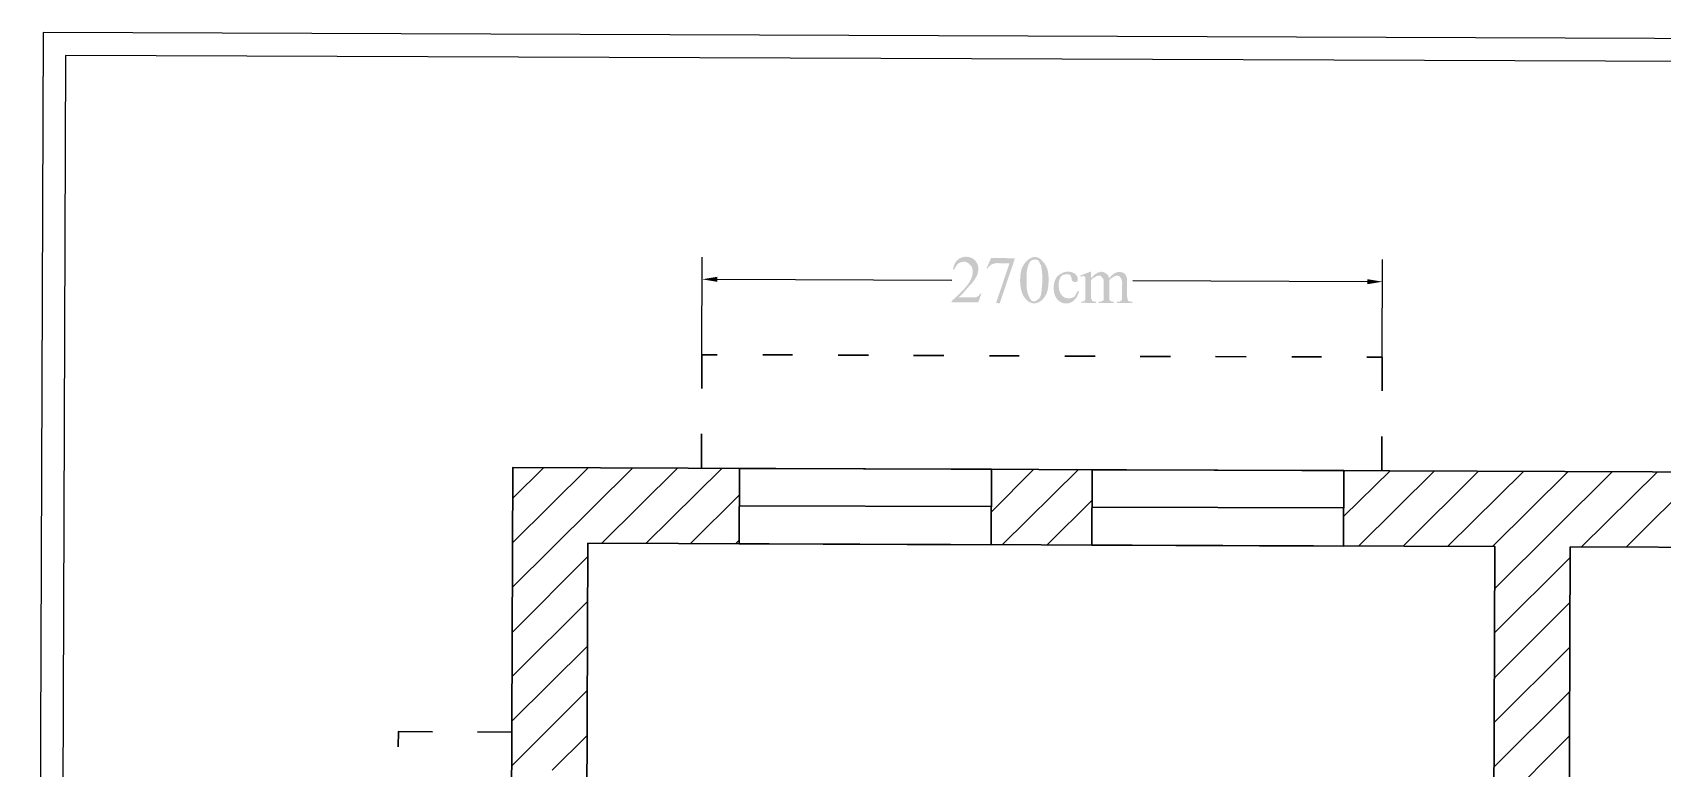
# Model space of a CAD drawing. Header units: millimetres. Extents: x -125 to 146, y -26 to 163.
# Drawn here: x -124.7 to -15.7, y 113.4 to 162.6 of the extents above; entities that cross this region are included whole.
import ezdxf
from ezdxf.xclip import XClip

# ---------------------------------------------------------------- set-up
doc = ezdxf.new("R2010")
doc.units = ezdxf.units.MM
doc.header["$MEASUREMENT"] = 0
doc.header["$XCLIPFRAME"] = 0
doc.layers.get('0').update_dxf_attribs({"color": 255, "linetype": 'CONTINUOUS'})

# ---------------------------------------------------------------- blocks, each defined once
blk = doc.blocks.new('MF3276_2')
at = {"color": 7, "linetype": 'Continuous', "lineweight": 25, "true_color": 0x000007}
blk.add_lwpolyline([(11.1, 269.32), (11.1, -7.78), (199.2, -7.78), (199.2, 269.32)], close=True, dxfattribs=at)

msp = doc.modelspace()

# ---------------------------------------------------------------- hatches: boundary and pattern name
at = {"true_color": 0x000007}
for points in [[(-61.24, 145.17), (-61.45, 144.58), (-63.23, 144.59), (-63.23, 144.67), (-63.17, 144.73), (-63.1, 144.79), (-63.04, 144.84), (-62.99, 144.9), (-62.93, 144.95), (-62.87, 145.01), (-62.82, 145.06), (-62.76, 145.11), (-62.71, 145.16), (-62.66, 145.21), (-62.61, 145.26), (-62.57, 145.31), (-62.52, 145.35), (-62.48, 145.4), (-62.43, 145.45), (-62.39, 145.49), (-62.35, 145.53), (-62.32, 145.58), (-62.28, 145.62), (-62.24, 145.66), (-62.21, 145.7), (-62.18, 145.74), (-62.15, 145.78), (-62.12, 145.81), (-62.1, 145.85), (-62.07, 145.89), (-62.05, 145.93), (-62.03, 145.96), (-62.01, 146), (-61.99, 146.04), (-61.97, 146.07), (-61.95, 146.11), (-61.93, 146.14), (-61.92, 146.18), (-61.91, 146.21), (-61.89, 146.25), (-61.88, 146.28), (-61.87, 146.32), (-61.86, 146.35), (-61.85, 146.38), (-61.85, 146.41), (-61.84, 146.44), (-61.83, 146.48), (-61.83, 146.51), (-61.83, 146.53), (-61.82, 146.56), (-61.82, 146.59), (-61.82, 146.62), (-61.82, 146.64), (-61.82, 146.67), (-61.82, 146.7), (-61.83, 146.72), (-61.83, 146.74), (-61.83, 146.77), (-61.83, 146.79), (-61.84, 146.81), (-61.84, 146.84), (-61.85, 146.86), (-61.85, 146.88), (-61.86, 146.9), (-61.87, 146.92), (-61.87, 146.94), (-61.88, 146.96), (-61.89, 146.97), (-61.9, 146.99), (-61.91, 147.01), (-61.92, 147.02), (-61.94, 147.04), (-61.95, 147.05), (-61.96, 147.06), (-61.98, 147.08), (-61.99, 147.09), (-62, 147.1), (-62.02, 147.12), (-62.03, 147.13), (-62.04, 147.15), (-62.06, 147.16), (-62.07, 147.17), (-62.09, 147.19), (-62.1, 147.2), (-62.12, 147.21), (-62.13, 147.22), (-62.15, 147.23), (-62.17, 147.24), (-62.18, 147.25), (-62.2, 147.26), (-62.22, 147.27), (-62.24, 147.27), (-62.25, 147.28), (-62.27, 147.28), (-62.29, 147.29), (-62.31, 147.29), (-62.32, 147.3), (-62.34, 147.3), (-62.36, 147.3), (-62.37, 147.3), (-62.39, 147.3), (-62.41, 147.3), (-62.43, 147.3), (-62.45, 147.3), (-62.47, 147.29), (-62.49, 147.29), (-62.51, 147.29), (-62.53, 147.29), (-62.55, 147.28), (-62.57, 147.28), (-62.58, 147.27), (-62.6, 147.27), (-62.62, 147.26), (-62.63, 147.26), (-62.65, 147.25), (-62.67, 147.24), (-62.68, 147.24), (-62.7, 147.23), (-62.72, 147.22), (-62.73, 147.21), (-62.75, 147.2), (-62.77, 147.19), (-62.78, 147.18), (-62.8, 147.17), (-62.81, 147.16), (-62.82, 147.15), (-62.83, 147.14), (-62.84, 147.13), (-62.85, 147.12), (-62.86, 147.1), (-62.87, 147.09), (-62.88, 147.08), (-62.89, 147.06), (-62.9, 147.05), (-62.91, 147.03), (-62.92, 147.02), (-62.94, 147), (-62.95, 146.98), (-62.96, 146.97), (-62.97, 146.95), (-62.98, 146.93), (-62.99, 146.91), (-63, 146.89), (-63.01, 146.87), (-63.02, 146.85), (-63.03, 146.83), (-63.04, 146.81), (-63.05, 146.79), (-63.14, 146.79), (-63.13, 146.82), (-63.13, 146.86), (-63.12, 146.89), (-63.11, 146.92), (-63.1, 146.95), (-63.1, 146.98), (-63.09, 147.01), (-63.08, 147.03), (-63.07, 147.06), (-63.06, 147.09), (-63.05, 147.12), (-63.04, 147.14), (-63.02, 147.17), (-63.01, 147.2), (-63, 147.22), (-62.98, 147.25), (-62.97, 147.27), (-62.95, 147.29), (-62.93, 147.32), (-62.92, 147.34), (-62.9, 147.36), (-62.88, 147.39), (-62.86, 147.41), (-62.84, 147.43), (-62.82, 147.44), (-62.8, 147.46), (-62.77, 147.47), (-62.75, 147.49), (-62.73, 147.5), (-62.71, 147.52), (-62.69, 147.53), (-62.67, 147.54), (-62.65, 147.55), (-62.62, 147.56), (-62.6, 147.57), (-62.58, 147.58), (-62.56, 147.59), (-62.53, 147.6), (-62.51, 147.61), (-62.49, 147.61), (-62.46, 147.62), (-62.44, 147.62), (-62.41, 147.63), (-62.39, 147.63), (-62.36, 147.63), (-62.34, 147.64), (-62.31, 147.64), (-62.29, 147.64), (-62.26, 147.64), (-62.22, 147.64), (-62.19, 147.63), (-62.16, 147.63), (-62.13, 147.63), (-62.1, 147.62), (-62.08, 147.62), (-62.05, 147.61), (-62.02, 147.6), (-61.99, 147.59), (-61.96, 147.58), (-61.94, 147.57), (-61.91, 147.56), (-61.88, 147.55), (-61.86, 147.54), (-61.83, 147.52), (-61.81, 147.51), (-61.79, 147.49), (-61.76, 147.48), (-61.74, 147.46), (-61.72, 147.44), (-61.69, 147.42), (-61.67, 147.4), (-61.65, 147.38), (-61.63, 147.36), (-61.62, 147.34), (-61.61, 147.32), (-61.59, 147.3), (-61.58, 147.28), (-61.56, 147.25), (-61.55, 147.23), (-61.54, 147.21), (-61.53, 147.19), (-61.52, 147.17), (-61.51, 147.14), (-61.5, 147.12), (-61.49, 147.1), (-61.48, 147.08), (-61.47, 147.05), (-61.47, 147.03), (-61.46, 147.01), (-61.46, 146.98), (-61.45, 146.96), (-61.45, 146.93), (-61.44, 146.91), (-61.44, 146.88), (-61.44, 146.85), (-61.44, 146.83), (-61.44, 146.81), (-61.44, 146.8), (-61.44, 146.78), (-61.44, 146.76), (-61.45, 146.74), (-61.45, 146.73), (-61.45, 146.71), (-61.45, 146.69), (-61.46, 146.67), (-61.46, 146.65), (-61.46, 146.64), (-61.47, 146.62), (-61.47, 146.6), (-61.48, 146.58), (-61.48, 146.56), (-61.49, 146.54), (-61.49, 146.53), (-61.5, 146.51), (-61.5, 146.49), (-61.51, 146.47), (-61.51, 146.45), (-61.52, 146.44), (-61.52, 146.42), (-61.53, 146.41), (-61.54, 146.37), (-61.56, 146.34), (-61.58, 146.31), (-61.59, 146.28), (-61.61, 146.25), (-61.63, 146.22), (-61.65, 146.18), (-61.67, 146.15), (-61.69, 146.12), (-61.71, 146.09), (-61.73, 146.06), (-61.76, 146.03), (-61.78, 145.99), (-61.8, 145.96), (-61.83, 145.93), (-61.85, 145.9), (-61.88, 145.87), (-61.91, 145.84), (-61.93, 145.8), (-61.96, 145.77), (-61.99, 145.74), (-62.02, 145.71), (-62.05, 145.68), (-62.08, 145.65), (-62.13, 145.59), (-62.17, 145.54), (-62.21, 145.5), (-62.25, 145.45), (-62.28, 145.41), (-62.32, 145.37), (-62.36, 145.33), (-62.39, 145.29), (-62.43, 145.25), (-62.46, 145.22), (-62.49, 145.19), (-62.52, 145.16), (-62.55, 145.13), (-62.57, 145.1), (-62.6, 145.08), (-62.62, 145.06), (-62.65, 145.03), (-62.67, 145.01), (-62.69, 145), (-62.71, 144.98), (-62.72, 144.96), (-62.74, 144.95), (-62.75, 144.94), (-62.76, 144.93), (-61.96, 144.92), (-61.94, 144.92), (-61.93, 144.92), (-61.91, 144.92), (-61.89, 144.92), (-61.88, 144.92), (-61.86, 144.92), (-61.85, 144.92), (-61.83, 144.92), (-61.82, 144.92), (-61.8, 144.92), (-61.79, 144.92), (-61.78, 144.92), (-61.76, 144.92), (-61.75, 144.92), (-61.74, 144.92), (-61.73, 144.92), (-61.72, 144.92), (-61.71, 144.92), (-61.7, 144.92), (-61.69, 144.92), (-61.68, 144.92), (-61.67, 144.92), (-61.67, 144.92), (-61.66, 144.92), (-61.65, 144.92), (-61.64, 144.92), (-61.63, 144.92), (-61.62, 144.92), (-61.61, 144.93), (-61.6, 144.93), (-61.59, 144.93), (-61.59, 144.93), (-61.58, 144.94), (-61.57, 144.94), (-61.56, 144.94), (-61.55, 144.95), (-61.55, 144.95), (-61.54, 144.96), (-61.53, 144.96), (-61.52, 144.96), (-61.51, 144.97), (-61.5, 144.97), (-61.5, 144.98), (-61.49, 144.98), (-61.48, 144.99), (-61.47, 144.99), (-61.46, 145), (-61.45, 145.01), (-61.44, 145.01), (-61.44, 145.02), (-61.43, 145.02), (-61.43, 145.03), (-61.42, 145.03), (-61.42, 145.04), (-61.41, 145.04), (-61.41, 145.05), (-61.4, 145.06), (-61.39, 145.06), (-61.39, 145.07), (-61.38, 145.07), (-61.38, 145.08), (-61.37, 145.09), (-61.37, 145.09), (-61.36, 145.1), (-61.36, 145.11), (-61.35, 145.12), (-61.35, 145.13), (-61.34, 145.14), (-61.34, 145.14), (-61.33, 145.15), (-61.33, 145.16), (-61.32, 145.17)], [(-60.59, 147.55), (-59.02, 147.54), (-59.02, 147.46), (-60.01, 144.53), (-60.26, 144.54), (-59.36, 147.2), (-60.17, 147.21), (-60.19, 147.21), (-60.21, 147.21), (-60.23, 147.21), (-60.25, 147.2), (-60.27, 147.2), (-60.29, 147.2), (-60.31, 147.2), (-60.32, 147.2), (-60.34, 147.19), (-60.36, 147.19), (-60.38, 147.19), (-60.39, 147.18), (-60.41, 147.18), (-60.42, 147.17), (-60.44, 147.17), (-60.45, 147.16), (-60.47, 147.16), (-60.48, 147.15), (-60.49, 147.15), (-60.5, 147.14), (-60.52, 147.14), (-60.53, 147.13), (-60.54, 147.13), (-60.55, 147.12), (-60.56, 147.12), (-60.57, 147.11), (-60.58, 147.1), (-60.6, 147.1), (-60.61, 147.09), (-60.62, 147.08), (-60.63, 147.07), (-60.65, 147.06), (-60.66, 147.05), (-60.67, 147.03), (-60.69, 147.02), (-60.7, 147.01), (-60.71, 146.99), (-60.73, 146.98), (-60.74, 146.97), (-60.75, 146.95), (-60.77, 146.94), (-60.78, 146.92), (-60.79, 146.91), (-60.8, 146.89), (-60.81, 146.87), (-60.83, 146.86), (-60.84, 146.84), (-60.85, 146.83), (-60.89, 146.87)], [(-78.91, 146.3), (-78.91, 145.96), (-79.92, 146.13)], [(-54.71, 145.32), (-54.72, 145.29), (-54.73, 145.26), (-54.74, 145.23), (-54.75, 145.2), (-54.76, 145.17), (-54.77, 145.14), (-54.78, 145.11), (-54.8, 145.08), (-54.81, 145.05), (-54.82, 145.03), (-54.83, 145), (-54.85, 144.98), (-54.86, 144.95), (-54.87, 144.93), (-54.89, 144.9), (-54.9, 144.88), (-54.92, 144.86), (-54.94, 144.84), (-54.95, 144.82), (-54.97, 144.8), (-54.99, 144.78), (-55.01, 144.76), (-55.03, 144.74), (-55.05, 144.73), (-55.07, 144.71), (-55.09, 144.69), (-55.11, 144.67), (-55.13, 144.65), (-55.15, 144.64), (-55.18, 144.62), (-55.2, 144.61), (-55.22, 144.6), (-55.24, 144.59), (-55.26, 144.58), (-55.28, 144.57), (-55.3, 144.56), (-55.33, 144.55), (-55.35, 144.55), (-55.37, 144.54), (-55.39, 144.53), (-55.41, 144.53), (-55.43, 144.53), (-55.45, 144.52), (-55.47, 144.52), (-55.5, 144.52), (-55.52, 144.52), (-55.54, 144.52), (-55.56, 144.52), (-55.59, 144.52), (-55.62, 144.52), (-55.65, 144.52), (-55.68, 144.53), (-55.71, 144.53), (-55.74, 144.53), (-55.76, 144.54), (-55.79, 144.55), (-55.81, 144.55), (-55.84, 144.56), (-55.86, 144.57), (-55.89, 144.58), (-55.91, 144.59), (-55.93, 144.61), (-55.96, 144.62), (-55.98, 144.63), (-56, 144.65), (-56.02, 144.66), (-56.05, 144.68), (-56.07, 144.7), (-56.09, 144.71), (-56.11, 144.73), (-56.13, 144.75), (-56.15, 144.77), (-56.17, 144.8), (-56.19, 144.83), (-56.21, 144.86), (-56.23, 144.88), (-56.25, 144.91), (-56.26, 144.94), (-56.28, 144.97), (-56.29, 145), (-56.31, 145.03), (-56.32, 145.07), (-56.33, 145.1), (-56.34, 145.13), (-56.35, 145.16), (-56.36, 145.2), (-56.37, 145.23), (-56.38, 145.27), (-56.38, 145.31), (-56.39, 145.34), (-56.39, 145.38), (-56.4, 145.42), (-56.4, 145.46), (-56.4, 145.5), (-56.4, 145.54), (-56.4, 145.58), (-56.4, 145.62), (-56.4, 145.66), (-56.4, 145.69), (-56.39, 145.73), (-56.39, 145.76), (-56.39, 145.8), (-56.38, 145.83), (-56.37, 145.86), (-56.37, 145.9), (-56.36, 145.93), (-56.35, 145.96), (-56.34, 145.99), (-56.33, 146.03), (-56.31, 146.06), (-56.3, 146.09), (-56.29, 146.12), (-56.27, 146.15), (-56.26, 146.18), (-56.24, 146.21), (-56.22, 146.23), (-56.21, 146.26), (-56.19, 146.29), (-56.17, 146.32), (-56.15, 146.34), (-56.12, 146.36), (-56.09, 146.38), (-56.07, 146.4), (-56.04, 146.42), (-56.01, 146.44), (-55.99, 146.46), (-55.96, 146.48), (-55.93, 146.49), (-55.9, 146.51), (-55.88, 146.53), (-55.85, 146.54), (-55.82, 146.55), (-55.79, 146.57), (-55.77, 146.58), (-55.74, 146.59), (-55.71, 146.6), (-55.68, 146.61), (-55.65, 146.62), (-55.62, 146.62), (-55.59, 146.63), (-55.56, 146.63), (-55.53, 146.63), (-55.5, 146.64), (-55.47, 146.64), (-55.44, 146.64), (-55.41, 146.64), (-55.39, 146.63), (-55.36, 146.63), (-55.34, 146.63), (-55.32, 146.63), (-55.29, 146.62), (-55.27, 146.62), (-55.25, 146.62), (-55.22, 146.61), (-55.2, 146.61), (-55.18, 146.6), (-55.16, 146.59), (-55.14, 146.58), (-55.12, 146.58), (-55.1, 146.57), (-55.08, 146.56), (-55.06, 146.55), (-55.04, 146.53), (-55.02, 146.52), (-55.01, 146.51), (-54.99, 146.5), (-54.97, 146.48), (-54.96, 146.47), (-54.94, 146.45), (-54.93, 146.44), (-54.91, 146.43), (-54.9, 146.42), (-54.89, 146.41), (-54.88, 146.39), (-54.87, 146.38), (-54.86, 146.37), (-54.85, 146.35), (-54.84, 146.34), (-54.83, 146.33), (-54.83, 146.31), (-54.82, 146.3), (-54.81, 146.28), (-54.81, 146.27), (-54.8, 146.25), (-54.8, 146.24), (-54.8, 146.22), (-54.79, 146.21), (-54.79, 146.19), (-54.79, 146.17), (-54.79, 146.16), (-54.79, 146.14), (-54.79, 146.13), (-54.79, 146.12), (-54.79, 146.12), (-54.79, 146.11), (-54.79, 146.11), (-54.79, 146.1), (-54.79, 146.09), (-54.79, 146.09), (-54.79, 146.08), (-54.79, 146.08), (-54.79, 146.07), (-54.79, 146.07), (-54.79, 146.06), (-54.8, 146.06), (-54.8, 146.05), (-54.8, 146.05), (-54.8, 146.04), (-54.8, 146.04), (-54.81, 146.03), (-54.81, 146.03), (-54.81, 146.02), (-54.82, 146.02), (-54.82, 146.01), (-54.83, 146), (-54.83, 146), (-54.84, 145.99), (-54.84, 145.99), (-54.85, 145.99), (-54.85, 145.98), (-54.86, 145.98), (-54.86, 145.98), (-54.87, 145.97), (-54.88, 145.97), (-54.88, 145.97), (-54.89, 145.97), (-54.89, 145.96), (-54.9, 145.96), (-54.91, 145.96), (-54.91, 145.96), (-54.92, 145.96), (-54.93, 145.96), (-54.94, 145.96), (-54.95, 145.96), (-54.95, 145.96), (-54.96, 145.96), (-54.97, 145.96), (-54.98, 145.96), (-54.99, 145.96), (-55, 145.96), (-55.01, 145.96), (-55.02, 145.96), (-55.03, 145.96), (-55.04, 145.96), (-55.05, 145.96), (-55.06, 145.97), (-55.07, 145.97), (-55.07, 145.97), (-55.08, 145.97), (-55.09, 145.98), (-55.1, 145.98), (-55.1, 145.98), (-55.11, 145.99), (-55.11, 145.99), (-55.12, 146), (-55.13, 146), (-55.13, 146.01), (-55.14, 146.01), (-55.14, 146.02), (-55.15, 146.02), (-55.15, 146.03), (-55.16, 146.03), (-55.17, 146.04), (-55.17, 146.04), (-55.18, 146.05), (-55.18, 146.05), (-55.18, 146.06), (-55.19, 146.06), (-55.19, 146.07), (-55.19, 146.08), (-55.2, 146.08), (-55.2, 146.09), (-55.2, 146.09), (-55.2, 146.1), (-55.21, 146.11), (-55.21, 146.11), (-55.21, 146.12), (-55.21, 146.13), (-55.21, 146.13), (-55.21, 146.14), (-55.21, 146.15), (-55.21, 146.16), (-55.21, 146.16), (-55.21, 146.17), (-55.21, 146.18), (-55.21, 146.19), (-55.21, 146.2), (-55.21, 146.21), (-55.22, 146.22), (-55.22, 146.23), (-55.23, 146.24), (-55.23, 146.25), (-55.23, 146.27), (-55.24, 146.28), (-55.24, 146.29), (-55.24, 146.3), (-55.25, 146.31), (-55.25, 146.32), (-55.25, 146.33), (-55.25, 146.33), (-55.26, 146.34), (-55.26, 146.35), (-55.26, 146.36), (-55.27, 146.37), (-55.27, 146.38), (-55.27, 146.39), (-55.28, 146.39), (-55.28, 146.4), (-55.28, 146.41), (-55.29, 146.41), (-55.29, 146.42), (-55.3, 146.42), (-55.31, 146.43), (-55.32, 146.43), (-55.33, 146.44), (-55.34, 146.44), (-55.35, 146.45), (-55.36, 146.45), (-55.36, 146.45), (-55.37, 146.45), (-55.38, 146.46), (-55.39, 146.46), (-55.4, 146.46), (-55.4, 146.46), (-55.41, 146.46), (-55.42, 146.46), (-55.43, 146.47), (-55.44, 146.47), (-55.44, 146.47), (-55.45, 146.47), (-55.46, 146.47), (-55.47, 146.47), (-55.48, 146.47), (-55.49, 146.47), (-55.5, 146.47), (-55.51, 146.47), (-55.53, 146.47), (-55.55, 146.47), (-55.57, 146.47), (-55.59, 146.46), (-55.61, 146.46), (-55.63, 146.46), (-55.65, 146.46), (-55.67, 146.45), (-55.68, 146.45), (-55.7, 146.45), (-55.72, 146.44), (-55.73, 146.44), (-55.75, 146.43), (-55.76, 146.43), (-55.78, 146.42), (-55.79, 146.41), (-55.81, 146.41), (-55.82, 146.4), (-55.83, 146.39), (-55.85, 146.38), (-55.86, 146.37), (-55.87, 146.36), (-55.88, 146.35), (-55.89, 146.34), (-55.91, 146.32), (-55.92, 146.3), (-55.94, 146.28), (-55.95, 146.26), (-55.96, 146.24), (-55.97, 146.21), (-55.98, 146.19), (-55.99, 146.17), (-56, 146.15), (-56.01, 146.12), (-56.02, 146.1), (-56.03, 146.08), (-56.03, 146.05), (-56.04, 146.03), (-56.04, 146), (-56.05, 145.98), (-56.05, 145.95), (-56.05, 145.93), (-56.06, 145.9), (-56.06, 145.87), (-56.06, 145.84), (-56.06, 145.81), (-56.06, 145.78), (-56.06, 145.75), (-56.06, 145.72), (-56.06, 145.69), (-56.06, 145.66), (-56.06, 145.63), (-56.06, 145.6), (-56.06, 145.57), (-56.05, 145.54), (-56.05, 145.51), (-56.04, 145.48), (-56.04, 145.45), (-56.03, 145.43), (-56.03, 145.4), (-56.02, 145.37), (-56.01, 145.35), (-56, 145.32), (-56, 145.3), (-55.99, 145.27), (-55.98, 145.25), (-55.96, 145.22), (-55.95, 145.2), (-55.94, 145.18), (-55.93, 145.16), (-55.91, 145.13), (-55.9, 145.11), (-55.88, 145.09), (-55.86, 145.07), (-55.85, 145.05), (-55.83, 145.03), (-55.81, 145.02), (-55.79, 145), (-55.78, 144.98), (-55.76, 144.97), (-55.74, 144.96), (-55.72, 144.94), (-55.7, 144.93), (-55.68, 144.92), (-55.66, 144.91), (-55.64, 144.9), (-55.62, 144.89), (-55.6, 144.88), (-55.58, 144.88), (-55.56, 144.87), (-55.54, 144.87), (-55.52, 144.86), (-55.49, 144.86), (-55.47, 144.86), (-55.45, 144.86), (-55.43, 144.86), (-55.41, 144.86), (-55.39, 144.86), (-55.37, 144.86), (-55.35, 144.86), (-55.33, 144.86), (-55.31, 144.86), (-55.29, 144.87), (-55.27, 144.87), (-55.25, 144.87), (-55.24, 144.88), (-55.22, 144.88), (-55.2, 144.89), (-55.18, 144.89), (-55.17, 144.9), (-55.15, 144.9), (-55.13, 144.91), (-55.12, 144.92), (-55.1, 144.93), (-55.09, 144.93), (-55.07, 144.94), (-55.05, 144.95), (-55.04, 144.96), (-55.02, 144.97), (-55.01, 144.98), (-55, 144.99), (-54.99, 145), (-54.99, 145.02), (-54.98, 145.03), (-54.97, 145.04), (-54.97, 145.05), (-54.96, 145.07), (-54.95, 145.08), (-54.94, 145.09), (-54.93, 145.11), (-54.92, 145.12), (-54.91, 145.14), (-54.91, 145.16), (-54.9, 145.17), (-54.89, 145.19), (-54.88, 145.21), (-54.87, 145.23), (-54.86, 145.24), (-54.84, 145.26), (-54.83, 145.28), (-54.82, 145.3), (-54.81, 145.32), (-54.8, 145.34), (-54.79, 145.36)], [(-53.9, 146.21), (-53.88, 146.22), (-53.87, 146.24), (-53.85, 146.25), (-53.84, 146.27), (-53.83, 146.28), (-53.81, 146.29), (-53.8, 146.31), (-53.79, 146.32), (-53.77, 146.33), (-53.76, 146.34), (-53.75, 146.36), (-53.74, 146.37), (-53.73, 146.38), (-53.72, 146.39), (-53.71, 146.4), (-53.7, 146.4), (-53.69, 146.41), (-53.68, 146.42), (-53.68, 146.43), (-53.67, 146.44), (-53.66, 146.44), (-53.66, 146.45), (-53.65, 146.46), (-53.64, 146.46), (-53.63, 146.47), (-53.62, 146.47), (-53.61, 146.48), (-53.61, 146.48), (-53.6, 146.49), (-53.59, 146.49), (-53.58, 146.5), (-53.57, 146.5), (-53.56, 146.51), (-53.55, 146.51), (-53.55, 146.52), (-53.54, 146.52), (-53.53, 146.53), (-53.52, 146.53), (-53.51, 146.54), (-53.51, 146.54), (-53.5, 146.55), (-53.49, 146.56), (-53.48, 146.56), (-53.47, 146.57), (-53.46, 146.57), (-53.45, 146.58), (-53.44, 146.58), (-53.43, 146.59), (-53.42, 146.59), (-53.41, 146.59), (-53.4, 146.59), (-53.39, 146.59), (-53.38, 146.59), (-53.37, 146.59), (-53.36, 146.6), (-53.35, 146.6), (-53.34, 146.6), (-53.33, 146.6), (-53.32, 146.61), (-53.31, 146.61), (-53.3, 146.61), (-53.29, 146.61), (-53.28, 146.62), (-53.28, 146.62), (-53.27, 146.62), (-53.26, 146.62), (-53.25, 146.62), (-53.25, 146.63), (-53.24, 146.63), (-53.23, 146.63), (-53.23, 146.63), (-53.22, 146.63), (-53.21, 146.63), (-53.19, 146.63), (-53.17, 146.63), (-53.16, 146.62), (-53.14, 146.62), (-53.13, 146.62), (-53.11, 146.62), (-53.09, 146.61), (-53.08, 146.61), (-53.06, 146.61), (-53.05, 146.6), (-53.03, 146.6), (-53.02, 146.59), (-53.01, 146.58), (-52.99, 146.58), (-52.98, 146.57), (-52.96, 146.56), (-52.95, 146.56), (-52.94, 146.55), (-52.93, 146.54), (-52.91, 146.53), (-52.9, 146.52), (-52.89, 146.51), (-52.88, 146.5), (-52.87, 146.49), (-52.86, 146.49), (-52.85, 146.48), (-52.84, 146.47), (-52.83, 146.46), (-52.82, 146.45), (-52.81, 146.44), (-52.8, 146.43), (-52.79, 146.42), (-52.78, 146.41), (-52.77, 146.4), (-52.76, 146.38), (-52.76, 146.37), (-52.75, 146.36), (-52.74, 146.34), (-52.74, 146.33), (-52.73, 146.31), (-52.73, 146.3), (-52.72, 146.28), (-52.72, 146.27), (-52.72, 146.25), (-52.71, 146.24), (-52.71, 146.22), (-52.71, 146.2), (-52.69, 146.22), (-52.67, 146.24), (-52.65, 146.26), (-52.63, 146.28), (-52.61, 146.3), (-52.59, 146.32), (-52.57, 146.34), (-52.56, 146.36), (-52.54, 146.37), (-52.52, 146.39), (-52.51, 146.4), (-52.49, 146.42), (-52.47, 146.43), (-52.46, 146.45), (-52.44, 146.46), (-52.43, 146.47), (-52.41, 146.48), (-52.4, 146.49), (-52.39, 146.5), (-52.38, 146.51), (-52.36, 146.52), (-52.35, 146.53), (-52.34, 146.53), (-52.33, 146.54), (-52.31, 146.55), (-52.3, 146.55), (-52.28, 146.56), (-52.27, 146.56), (-52.25, 146.57), (-52.24, 146.57), (-52.23, 146.58), (-52.21, 146.58), (-52.2, 146.59), (-52.19, 146.59), (-52.17, 146.59), (-52.16, 146.6), (-52.15, 146.6), (-52.13, 146.61), (-52.12, 146.61), (-52.11, 146.61), (-52.09, 146.61), (-52.08, 146.62), (-52.07, 146.62), (-52.05, 146.62), (-52.04, 146.62), (-52.02, 146.62), (-52.01, 146.62), (-51.99, 146.62), (-51.98, 146.62), (-51.97, 146.62), (-51.96, 146.62), (-51.95, 146.62), (-51.93, 146.62), (-51.92, 146.62), (-51.91, 146.61), (-51.9, 146.61), (-51.88, 146.61), (-51.87, 146.6), (-51.86, 146.6), (-51.84, 146.6), (-51.83, 146.59), (-51.82, 146.59), (-51.8, 146.58), (-51.79, 146.58), (-51.78, 146.57), (-51.76, 146.57), (-51.75, 146.56), (-51.74, 146.56), (-51.73, 146.55), (-51.72, 146.55), (-51.71, 146.54), (-51.69, 146.54), (-51.68, 146.53), (-51.67, 146.53), (-51.66, 146.52), (-51.66, 146.51), (-51.65, 146.5), (-51.64, 146.49), (-51.63, 146.48), (-51.62, 146.47), (-51.62, 146.46), (-51.61, 146.45), (-51.6, 146.44), (-51.59, 146.43), (-51.59, 146.41), (-51.58, 146.4), (-51.58, 146.39), (-51.57, 146.38), (-51.56, 146.37), (-51.56, 146.35), (-51.55, 146.34), (-51.55, 146.33), (-51.54, 146.32), (-51.54, 146.31), (-51.53, 146.29), (-51.53, 146.28), (-51.52, 146.27), (-51.52, 146.26), (-51.51, 146.25), (-51.51, 146.23), (-51.51, 146.22), (-51.5, 146.21), (-51.5, 146.19), (-51.5, 146.17), (-51.49, 146.16), (-51.49, 146.14), (-51.49, 146.12), (-51.49, 146.1), (-51.49, 146.08), (-51.49, 146.07), (-51.49, 146.05), (-51.49, 146.03), (-51.49, 146.01), (-51.49, 145.99), (-51.49, 145.97), (-51.49, 145.94), (-51.49, 145.92), (-51.49, 145.9), (-51.49, 145.88), (-51.49, 145.86), (-51.49, 145.01), (-51.49, 145), (-51.49, 144.98), (-51.49, 144.97), (-51.49, 144.95), (-51.48, 144.94), (-51.48, 144.92), (-51.48, 144.91), (-51.48, 144.9), (-51.48, 144.89), (-51.47, 144.87), (-51.47, 144.86), (-51.47, 144.85), (-51.47, 144.84), (-51.46, 144.83), (-51.46, 144.82), (-51.46, 144.81), (-51.46, 144.8), (-51.45, 144.8), (-51.45, 144.79), (-51.45, 144.78), (-51.45, 144.77), (-51.45, 144.77), (-51.45, 144.76), (-51.45, 144.76), (-51.45, 144.75), (-51.45, 144.75), (-51.45, 144.74), (-51.44, 144.74), (-51.44, 144.73), (-51.44, 144.73), (-51.44, 144.72), (-51.43, 144.72), (-51.43, 144.71), (-51.43, 144.71), (-51.42, 144.7), (-51.42, 144.7), (-51.42, 144.69), (-51.41, 144.69), (-51.41, 144.69), (-51.4, 144.68), (-51.4, 144.68), (-51.39, 144.68), (-51.39, 144.68), (-51.38, 144.68), (-51.38, 144.67), (-51.37, 144.67), (-51.37, 144.67), (-51.36, 144.67), (-51.36, 144.67), (-51.35, 144.66), (-51.35, 144.66), (-51.34, 144.65), (-51.34, 144.65), (-51.33, 144.65), (-51.32, 144.64), (-51.32, 144.64), (-51.31, 144.64), (-51.3, 144.64), (-51.3, 144.64), (-51.29, 144.63), (-51.28, 144.63), (-51.27, 144.63), (-51.26, 144.63), (-51.25, 144.63), (-51.24, 144.63), (-51.23, 144.63), (-51.22, 144.63), (-51.21, 144.63), (-51.2, 144.63), (-51.18, 144.63), (-51.17, 144.63), (-51.15, 144.63), (-51.15, 144.54), (-52.17, 144.55), (-52.17, 144.63), (-52.13, 144.63), (-52.11, 144.63), (-52.1, 144.63), (-52.09, 144.63), (-52.08, 144.63), (-52.07, 144.63), (-52.06, 144.63), (-52.05, 144.63), (-52.04, 144.63), (-52.03, 144.63), (-52.02, 144.63), (-52.01, 144.64), (-52, 144.64), (-51.99, 144.64), (-51.99, 144.64), (-51.98, 144.64), (-51.97, 144.64), (-51.96, 144.65), (-51.95, 144.65), (-51.94, 144.65), (-51.94, 144.66), (-51.93, 144.66), (-51.92, 144.66), (-51.92, 144.67), (-51.91, 144.67), (-51.91, 144.68), (-51.9, 144.68), (-51.9, 144.69), (-51.9, 144.69), (-51.89, 144.7), (-51.89, 144.7), (-51.88, 144.7), (-51.88, 144.71), (-51.88, 144.71), (-51.88, 144.71), (-51.87, 144.72), (-51.87, 144.72), (-51.87, 144.73), (-51.87, 144.73), (-51.86, 144.73), (-51.86, 144.74), (-51.86, 144.74), (-51.85, 144.75), (-51.85, 144.76), (-51.85, 144.76), (-51.84, 144.77), (-51.84, 144.78), (-51.83, 144.79), (-51.83, 144.8), (-51.83, 144.8), (-51.83, 144.8), (-51.83, 144.8), (-51.83, 144.81), (-51.83, 144.81), (-51.83, 144.82), (-51.83, 144.82), (-51.83, 144.83), (-51.83, 144.83), (-51.83, 144.84), (-51.83, 144.85), (-51.83, 144.86), (-51.83, 144.87), (-51.83, 144.88), (-51.83, 144.89), (-51.83, 144.9), (-51.83, 144.91), (-51.83, 144.93), (-51.83, 144.94), (-51.83, 144.95), (-51.83, 144.97), (-51.83, 144.98), (-51.83, 145), (-51.83, 145.01), (-51.82, 145.86), (-51.82, 145.88), (-51.82, 145.9), (-51.83, 145.92), (-51.83, 145.94), (-51.83, 145.96), (-51.83, 145.98), (-51.83, 146), (-51.84, 146.02), (-51.84, 146.03), (-51.84, 146.05), (-51.85, 146.06), (-51.85, 146.08), (-51.85, 146.09), (-51.86, 146.11), (-51.86, 146.12), (-51.87, 146.13), (-51.87, 146.14), (-51.88, 146.15), (-51.88, 146.16), (-51.89, 146.17), (-51.89, 146.18), (-51.9, 146.19), (-51.9, 146.19), (-51.91, 146.2), (-51.91, 146.21), (-51.92, 146.22), (-51.93, 146.23), (-51.93, 146.24), (-51.94, 146.25), (-51.95, 146.26), (-51.96, 146.27), (-51.96, 146.28), (-51.97, 146.29), (-51.98, 146.3), (-51.99, 146.31), (-52, 146.32), (-52.01, 146.32), (-52.02, 146.33), (-52.04, 146.34), (-52.05, 146.35), (-52.06, 146.35), (-52.07, 146.36), (-52.09, 146.36), (-52.1, 146.36), (-52.12, 146.37), (-52.13, 146.37), (-52.15, 146.37), (-52.16, 146.37), (-52.17, 146.37), (-52.18, 146.37), (-52.19, 146.37), (-52.2, 146.37), (-52.21, 146.37), (-52.22, 146.36), (-52.24, 146.36), (-52.25, 146.36), (-52.26, 146.36), (-52.27, 146.35), (-52.28, 146.35), (-52.29, 146.34), (-52.3, 146.34), (-52.31, 146.34), (-52.32, 146.33), (-52.33, 146.33), (-52.34, 146.32), (-52.35, 146.32), (-52.36, 146.31), (-52.37, 146.31), (-52.38, 146.3), (-52.39, 146.3), (-52.4, 146.29), (-52.42, 146.29), (-52.42, 146.28), (-52.43, 146.28), (-52.43, 146.27), (-52.44, 146.27), (-52.45, 146.26), (-52.46, 146.25), (-52.47, 146.25), (-52.48, 146.24), (-52.49, 146.24), (-52.5, 146.23), (-52.51, 146.22), (-52.53, 146.21), (-52.54, 146.21), (-52.55, 146.2), (-52.56, 146.19), (-52.58, 146.18), (-52.59, 146.17), (-52.6, 146.16), (-52.61, 146.15), (-52.62, 146.13), (-52.64, 146.12), (-52.65, 146.11), (-52.66, 146.09), (-52.67, 146.08), (-52.67, 145.95), (-52.67, 145.02), (-52.67, 144.99), (-52.67, 144.97), (-52.67, 144.96), (-52.67, 144.94), (-52.67, 144.92), (-52.67, 144.9), (-52.67, 144.89), (-52.67, 144.87), (-52.67, 144.86), (-52.67, 144.85), (-52.67, 144.84), (-52.67, 144.82), (-52.67, 144.81), (-52.67, 144.81), (-52.67, 144.8), (-52.67, 144.79), (-52.67, 144.78), (-52.67, 144.78), (-52.67, 144.77), (-52.67, 144.77), (-52.67, 144.77), (-52.67, 144.76), (-52.67, 144.76), (-52.67, 144.76), (-52.67, 144.76), (-52.67, 144.75), (-52.66, 144.75), (-52.66, 144.74), (-52.65, 144.74), (-52.65, 144.73), (-52.65, 144.73), (-52.64, 144.72), (-52.64, 144.72), (-52.64, 144.71), (-52.64, 144.71), (-52.63, 144.7), (-52.63, 144.7), (-52.63, 144.7), (-52.62, 144.69), (-52.62, 144.69), (-52.62, 144.69), (-52.62, 144.68), (-52.61, 144.68), (-52.61, 144.68), (-52.6, 144.68), (-52.6, 144.68), (-52.6, 144.68), (-52.59, 144.68), (-52.59, 144.67), (-52.58, 144.67), (-52.57, 144.66), (-52.57, 144.66), (-52.56, 144.65), (-52.55, 144.65), (-52.54, 144.65), (-52.54, 144.65), (-52.53, 144.64), (-52.52, 144.64), (-52.51, 144.64), (-52.5, 144.64), (-52.49, 144.64), (-52.48, 144.64), (-52.47, 144.64), (-52.46, 144.64), (-52.45, 144.63), (-52.44, 144.63), (-52.43, 144.63), (-52.42, 144.63), (-52.41, 144.63), (-52.4, 144.63), (-52.39, 144.63), (-52.38, 144.63), (-52.38, 144.55), (-53.4, 144.55), (-53.4, 144.64), (-53.38, 144.64), (-53.37, 144.64), (-53.35, 144.64), (-53.34, 144.64), (-53.32, 144.64), (-53.31, 144.64), (-53.3, 144.64), (-53.28, 144.64), (-53.27, 144.64), (-53.26, 144.64), (-53.25, 144.64), (-53.24, 144.64), (-53.23, 144.64), (-53.22, 144.64), (-53.21, 144.65), (-53.2, 144.65), (-53.19, 144.65), (-53.18, 144.65), (-53.18, 144.66), (-53.17, 144.66), (-53.16, 144.66), (-53.16, 144.67), (-53.15, 144.67), (-53.14, 144.68), (-53.14, 144.68), (-53.13, 144.68), (-53.13, 144.68), (-53.12, 144.68), (-53.12, 144.68), (-53.11, 144.69), (-53.11, 144.69), (-53.1, 144.69), (-53.1, 144.7), (-53.09, 144.7), (-53.09, 144.7), (-53.09, 144.71), (-53.08, 144.72), (-53.08, 144.72), (-53.07, 144.73), (-53.07, 144.73), (-53.07, 144.74), (-53.07, 144.75), (-53.06, 144.76), (-53.06, 144.77), (-53.06, 144.78), (-53.06, 144.78), (-53.06, 144.79), (-53.06, 144.81), (-53.06, 144.81), (-53.06, 144.81), (-53.06, 144.81), (-53.06, 144.81), (-53.06, 144.82), (-53.06, 144.82), (-53.06, 144.83), (-53.06, 144.83), (-53.06, 144.84), (-53.06, 144.85), (-53.06, 144.85), (-53.06, 144.86), (-53.06, 144.87), (-53.06, 144.88), (-53.06, 144.89), (-53.06, 144.91), (-53.06, 144.92), (-53.06, 144.93), (-53.06, 144.94), (-53.06, 144.96), (-53.06, 144.97), (-53.06, 144.99), (-53.06, 145), (-53.06, 145.02), (-53.05, 145.87), (-53.05, 145.89), (-53.05, 145.91), (-53.05, 145.93), (-53.05, 145.95), (-53.05, 145.97), (-53.06, 145.98), (-53.06, 146), (-53.06, 146.02), (-53.06, 146.04), (-53.06, 146.05), (-53.06, 146.07), (-53.06, 146.08), (-53.07, 146.1), (-53.07, 146.11), (-53.07, 146.12), (-53.08, 146.14), (-53.08, 146.15), (-53.09, 146.16), (-53.1, 146.17), (-53.1, 146.18), (-53.11, 146.19), (-53.12, 146.19), (-53.13, 146.2), (-53.14, 146.2), (-53.14, 146.22), (-53.15, 146.24), (-53.16, 146.25), (-53.16, 146.26), (-53.17, 146.27), (-53.18, 146.29), (-53.19, 146.3), (-53.19, 146.31), (-53.2, 146.31), (-53.21, 146.32), (-53.22, 146.33), (-53.23, 146.34), (-53.24, 146.34), (-53.25, 146.35), (-53.27, 146.35), (-53.28, 146.36), (-53.29, 146.36), (-53.3, 146.37), (-53.32, 146.37), (-53.33, 146.37), (-53.35, 146.37), (-53.36, 146.37), (-53.38, 146.37), (-53.39, 146.38), (-53.4, 146.38), (-53.41, 146.37), (-53.42, 146.37), (-53.43, 146.37), (-53.44, 146.37), (-53.45, 146.37), (-53.46, 146.37), (-53.47, 146.36), (-53.48, 146.36), (-53.49, 146.36), (-53.5, 146.35), (-53.51, 146.35), (-53.52, 146.35), (-53.53, 146.34), (-53.54, 146.34), (-53.55, 146.33), (-53.56, 146.33), (-53.56, 146.32), (-53.57, 146.32), (-53.58, 146.31), (-53.59, 146.31), (-53.59, 146.3), (-53.6, 146.3), (-53.6, 146.29), (-53.62, 146.29), (-53.63, 146.28), (-53.65, 146.27), (-53.66, 146.27), (-53.68, 146.26), (-53.69, 146.25), (-53.7, 146.24), (-53.72, 146.24), (-53.73, 146.23), (-53.74, 146.22), (-53.76, 146.21), (-53.77, 146.2), (-53.78, 146.19), (-53.79, 146.18), (-53.8, 146.17), (-53.81, 146.16), (-53.82, 146.15), (-53.84, 146.14), (-53.85, 146.13), (-53.86, 146.12), (-53.87, 146.11), (-53.88, 146.1), (-53.89, 146.09), (-53.9, 146.08), (-53.9, 145.02), (-53.9, 145), (-53.9, 144.99), (-53.9, 144.97), (-53.9, 144.96), (-53.9, 144.95), (-53.9, 144.93), (-53.9, 144.92), (-53.9, 144.91), (-53.9, 144.89), (-53.9, 144.88), (-53.9, 144.87), (-53.9, 144.86), (-53.9, 144.85), (-53.9, 144.84), (-53.89, 144.83), (-53.89, 144.82), (-53.89, 144.81), (-53.89, 144.81), (-53.88, 144.8), (-53.88, 144.79), (-53.88, 144.78), (-53.87, 144.78), (-53.87, 144.77), (-53.86, 144.77), (-53.86, 144.76), (-53.86, 144.76), (-53.86, 144.75), (-53.86, 144.74), (-53.86, 144.74), (-53.86, 144.73), (-53.85, 144.73), (-53.85, 144.72), (-53.85, 144.72), (-53.84, 144.72), (-53.84, 144.71), (-53.84, 144.71), (-53.83, 144.7), (-53.83, 144.7), (-53.82, 144.7), (-53.82, 144.69), (-53.81, 144.69), (-53.81, 144.69), (-53.8, 144.69), (-53.8, 144.68), (-53.79, 144.68), (-53.79, 144.68), (-53.78, 144.68), (-53.78, 144.68), (-53.78, 144.68), (-53.78, 144.67), (-53.77, 144.67), (-53.77, 144.66), (-53.77, 144.66), (-53.76, 144.66), (-53.76, 144.65), (-53.75, 144.65), (-53.75, 144.65), (-53.74, 144.65), (-53.73, 144.64), (-53.72, 144.64), (-53.71, 144.64), (-53.7, 144.64), (-53.69, 144.64), (-53.68, 144.64), (-53.67, 144.64), (-53.65, 144.64), (-53.64, 144.64), (-53.63, 144.64), (-53.61, 144.64), (-53.6, 144.64), (-53.58, 144.64), (-53.57, 144.64), (-53.57, 144.55), (-54.58, 144.56), (-54.58, 144.64), (-54.57, 144.64), (-54.56, 144.64), (-54.55, 144.64), (-54.54, 144.64), (-54.53, 144.64), (-54.52, 144.64), (-54.51, 144.64), (-54.5, 144.64), (-54.49, 144.64), (-54.48, 144.64), (-54.47, 144.64), (-54.46, 144.65), (-54.45, 144.65), (-54.44, 144.65), (-54.43, 144.65), (-54.43, 144.65), (-54.42, 144.66), (-54.41, 144.66), (-54.4, 144.66), (-54.4, 144.67), (-54.39, 144.67), (-54.38, 144.67), (-54.38, 144.68), (-54.37, 144.68), (-54.37, 144.68), (-54.36, 144.68), (-54.36, 144.68), (-54.35, 144.69), (-54.35, 144.69), (-54.35, 144.69), (-54.34, 144.69), (-54.34, 144.7), (-54.34, 144.7), (-54.33, 144.7), (-54.33, 144.71), (-54.33, 144.71), (-54.33, 144.71), (-54.32, 144.72), (-54.32, 144.72), (-54.32, 144.73), (-54.31, 144.73), (-54.31, 144.74), (-54.31, 144.74), (-54.3, 144.75), (-54.3, 144.75), (-54.3, 144.76), (-54.29, 144.76), (-54.29, 144.77), (-54.29, 144.77), (-54.29, 144.78), (-54.29, 144.79), (-54.29, 144.79), (-54.29, 144.8), (-54.29, 144.81), (-54.29, 144.82), (-54.29, 144.82), (-54.29, 144.83), (-54.29, 144.84), (-54.29, 144.85), (-54.29, 144.86), (-54.29, 144.87), (-54.29, 144.88), (-54.29, 144.9), (-54.29, 144.91), (-54.29, 144.92), (-54.29, 144.93), (-54.29, 144.95), (-54.29, 144.96), (-54.29, 144.98), (-54.29, 144.99), (-54.29, 145.01), (-54.29, 145.02), (-54.28, 145.79), (-54.28, 145.81), (-54.28, 145.84), (-54.28, 145.86), (-54.28, 145.88), (-54.28, 145.91), (-54.28, 145.93), (-54.28, 145.95), (-54.28, 145.97), (-54.28, 145.99), (-54.28, 146.01), (-54.28, 146.03), (-54.28, 146.05), (-54.28, 146.06), (-54.28, 146.08), (-54.28, 146.09), (-54.28, 146.11), (-54.28, 146.12), (-54.28, 146.14), (-54.28, 146.15), (-54.28, 146.16), (-54.28, 146.18), (-54.28, 146.19), (-54.28, 146.2), (-54.28, 146.21), (-54.28, 146.21), (-54.28, 146.22), (-54.28, 146.22), (-54.28, 146.23), (-54.29, 146.24), (-54.29, 146.24), (-54.29, 146.25), (-54.29, 146.25), (-54.29, 146.25), (-54.3, 146.26), (-54.3, 146.26), (-54.3, 146.27), (-54.3, 146.27), (-54.31, 146.27), (-54.31, 146.28), (-54.31, 146.28), (-54.31, 146.28), (-54.32, 146.29), (-54.32, 146.29), (-54.32, 146.29), (-54.32, 146.29), (-54.32, 146.29), (-54.32, 146.29), (-54.32, 146.29), (-54.33, 146.3), (-54.33, 146.3), (-54.34, 146.31), (-54.34, 146.31), (-54.34, 146.32), (-54.35, 146.32), (-54.35, 146.32), (-54.35, 146.32), (-54.36, 146.33), (-54.36, 146.33), (-54.36, 146.33), (-54.37, 146.33), (-54.37, 146.33), (-54.37, 146.33), (-54.37, 146.33), (-54.38, 146.33), (-54.38, 146.34), (-54.38, 146.34), (-54.39, 146.34), (-54.39, 146.34), (-54.39, 146.34), (-54.4, 146.34), (-54.4, 146.34), (-54.41, 146.34), (-54.41, 146.34), (-54.42, 146.34), (-54.42, 146.34), (-54.43, 146.34), (-54.43, 146.34), (-54.44, 146.34), (-54.45, 146.34), (-54.45, 146.34), (-54.46, 146.33), (-54.46, 146.33), (-54.47, 146.33), (-54.48, 146.33), (-54.48, 146.33), (-54.49, 146.33), (-54.5, 146.33), (-54.5, 146.32), (-54.51, 146.32), (-54.52, 146.32), (-54.53, 146.32), (-54.54, 146.31), (-54.55, 146.31), (-54.56, 146.3), (-54.57, 146.3), (-54.58, 146.29), (-54.62, 146.38), (-53.98, 146.63), (-53.9, 146.63)], [(-35.42, 146.14), (-35.42, 145.8), (-34.4, 145.97)]]:
    msp.add_hatch(color=7, dxfattribs=at).paths.add_polyline_path(points)
h = msp.add_hatch(color=7, dxfattribs=at)
h.paths.add_polyline_path([(-58.65, 146.06), (-58.65, 146.1), (-58.65, 146.14), (-58.64, 146.18), (-58.64, 146.22), (-58.64, 146.26), (-58.64, 146.3), (-58.64, 146.34), (-58.63, 146.38), (-58.63, 146.42), (-58.62, 146.45), (-58.62, 146.49), (-58.61, 146.53), (-58.61, 146.56), (-58.6, 146.6), (-58.6, 146.63), (-58.59, 146.66), (-58.58, 146.7), (-58.57, 146.73), (-58.56, 146.76), (-58.56, 146.79), (-58.55, 146.82), (-58.54, 146.85), (-58.53, 146.88), (-58.52, 146.9), (-58.5, 146.94), (-58.48, 146.97), (-58.47, 147), (-58.45, 147.02), (-58.44, 147.05), (-58.42, 147.08), (-58.4, 147.11), (-58.39, 147.13), (-58.37, 147.16), (-58.35, 147.18), (-58.34, 147.2), (-58.32, 147.23), (-58.3, 147.25), (-58.28, 147.27), (-58.27, 147.29), (-58.25, 147.31), (-58.23, 147.33), (-58.21, 147.35), (-58.19, 147.37), (-58.17, 147.39), (-58.15, 147.4), (-58.13, 147.42), (-58.11, 147.44), (-58.09, 147.45), (-58.08, 147.46), (-58.06, 147.47), (-58.04, 147.49), (-58.03, 147.5), (-58.01, 147.51), (-58, 147.52), (-57.98, 147.53), (-57.96, 147.53), (-57.95, 147.54), (-57.93, 147.55), (-57.91, 147.56), (-57.9, 147.57), (-57.88, 147.58), (-57.86, 147.58), (-57.84, 147.59), (-57.82, 147.6), (-57.81, 147.6), (-57.79, 147.61), (-57.77, 147.61), (-57.75, 147.62), (-57.73, 147.62), (-57.71, 147.62), (-57.69, 147.62), (-57.67, 147.62), (-57.64, 147.62), (-57.61, 147.62), (-57.59, 147.62), (-57.56, 147.61), (-57.53, 147.6), (-57.51, 147.6), (-57.48, 147.59), (-57.46, 147.58), (-57.43, 147.57), (-57.4, 147.55), (-57.38, 147.54), (-57.35, 147.52), (-57.33, 147.51), (-57.3, 147.49), (-57.28, 147.47), (-57.25, 147.45), (-57.23, 147.43), (-57.21, 147.41), (-57.18, 147.38), (-57.16, 147.35), (-57.14, 147.33), (-57.12, 147.3), (-57.1, 147.27), (-57.07, 147.24), (-57.04, 147.21), (-57.01, 147.17), (-56.99, 147.13), (-56.96, 147.1), (-56.94, 147.06), (-56.91, 147.02), (-56.89, 146.97), (-56.87, 146.93), (-56.86, 146.89), (-56.84, 146.84), (-56.82, 146.79), (-56.81, 146.74), (-56.8, 146.69), (-56.79, 146.64), (-56.78, 146.59), (-56.77, 146.54), (-56.76, 146.49), (-56.76, 146.43), (-56.75, 146.38), (-56.75, 146.32), (-56.74, 146.26), (-56.74, 146.21), (-56.74, 146.15), (-56.74, 146.09), (-56.74, 146.05), (-56.74, 146.01), (-56.74, 145.97), (-56.74, 145.93), (-56.75, 145.89), (-56.75, 145.85), (-56.75, 145.81), (-56.75, 145.77), (-56.76, 145.73), (-56.76, 145.69), (-56.77, 145.65), (-56.77, 145.61), (-56.78, 145.58), (-56.78, 145.54), (-56.79, 145.51), (-56.8, 145.47), (-56.81, 145.43), (-56.81, 145.4), (-56.82, 145.37), (-56.83, 145.33), (-56.84, 145.3), (-56.85, 145.27), (-56.86, 145.23), (-56.87, 145.2), (-56.89, 145.17), (-56.9, 145.14), (-56.92, 145.11), (-56.93, 145.08), (-56.95, 145.05), (-56.97, 145.03), (-56.98, 145), (-57, 144.97), (-57.01, 144.95), (-57.03, 144.93), (-57.05, 144.9), (-57.06, 144.88), (-57.08, 144.86), (-57.09, 144.84), (-57.11, 144.82), (-57.13, 144.81), (-57.14, 144.79), (-57.16, 144.77), (-57.17, 144.76), (-57.19, 144.74), (-57.2, 144.73), (-57.22, 144.72), (-57.24, 144.7), (-57.25, 144.69), (-57.27, 144.68), (-57.29, 144.66), (-57.31, 144.65), (-57.33, 144.64), (-57.35, 144.63), (-57.37, 144.61), (-57.39, 144.6), (-57.41, 144.59), (-57.43, 144.58), (-57.45, 144.58), (-57.47, 144.57), (-57.49, 144.56), (-57.51, 144.56), (-57.52, 144.55), (-57.54, 144.55), (-57.56, 144.54), (-57.58, 144.54), (-57.6, 144.53), (-57.62, 144.53), (-57.64, 144.53), (-57.66, 144.53), (-57.68, 144.53), (-57.7, 144.53), (-57.72, 144.53), (-57.75, 144.53), (-57.78, 144.53), (-57.82, 144.53), (-57.85, 144.54), (-57.88, 144.55), (-57.91, 144.56), (-57.94, 144.57), (-57.97, 144.58), (-58, 144.6), (-58.04, 144.62), (-58.07, 144.63), (-58.1, 144.65), (-58.13, 144.68), (-58.16, 144.7), (-58.19, 144.73), (-58.22, 144.75), (-58.25, 144.78), (-58.27, 144.81), (-58.3, 144.85), (-58.33, 144.88), (-58.36, 144.92), (-58.39, 144.96), (-58.41, 145), (-58.44, 145.04), (-58.45, 145.07), (-58.47, 145.1), (-58.48, 145.14), (-58.5, 145.17), (-58.51, 145.21), (-58.53, 145.24), (-58.54, 145.28), (-58.55, 145.32), (-58.56, 145.36), (-58.57, 145.4), (-58.58, 145.44), (-58.59, 145.48), (-58.6, 145.53), (-58.61, 145.57), (-58.62, 145.62), (-58.62, 145.66), (-58.63, 145.71), (-58.63, 145.75), (-58.64, 145.8), (-58.64, 145.85), (-58.64, 145.9), (-58.65, 145.95), (-58.65, 146)])
h.paths.add_polyline_path([(-58.22, 145.97), (-58.22, 145.92), (-58.22, 145.88), (-58.22, 145.83), (-58.22, 145.78), (-58.22, 145.74), (-58.22, 145.69), (-58.21, 145.65), (-58.21, 145.6), (-58.21, 145.56), (-58.2, 145.52), (-58.2, 145.48), (-58.19, 145.43), (-58.18, 145.39), (-58.17, 145.35), (-58.17, 145.31), (-58.16, 145.28), (-58.15, 145.24), (-58.14, 145.2), (-58.13, 145.16), (-58.11, 145.13), (-58.1, 145.09), (-58.09, 145.06), (-58.07, 145.03), (-58.06, 144.99), (-58.05, 144.97), (-58.04, 144.94), (-58.03, 144.92), (-58.02, 144.89), (-58.01, 144.87), (-57.99, 144.85), (-57.98, 144.83), (-57.97, 144.81), (-57.96, 144.79), (-57.95, 144.78), (-57.93, 144.76), (-57.92, 144.74), (-57.91, 144.73), (-57.89, 144.72), (-57.88, 144.7), (-57.87, 144.69), (-57.85, 144.68), (-57.83, 144.68), (-57.82, 144.67), (-57.8, 144.66), (-57.78, 144.66), (-57.76, 144.66), (-57.74, 144.65), (-57.72, 144.65), (-57.71, 144.65), (-57.7, 144.65), (-57.69, 144.65), (-57.68, 144.66), (-57.67, 144.66), (-57.66, 144.66), (-57.65, 144.66), (-57.64, 144.67), (-57.63, 144.67), (-57.61, 144.67), (-57.6, 144.68), (-57.59, 144.68), (-57.58, 144.69), (-57.57, 144.7), (-57.56, 144.7), (-57.55, 144.71), (-57.54, 144.72), (-57.53, 144.72), (-57.52, 144.73), (-57.51, 144.74), (-57.5, 144.75), (-57.49, 144.76), (-57.47, 144.77), (-57.46, 144.78), (-57.45, 144.78), (-57.44, 144.79), (-57.43, 144.8), (-57.42, 144.81), (-57.41, 144.82), (-57.4, 144.83), (-57.39, 144.84), (-57.38, 144.85), (-57.37, 144.86), (-57.36, 144.87), (-57.35, 144.89), (-57.34, 144.9), (-57.33, 144.92), (-57.32, 144.93), (-57.31, 144.95), (-57.31, 144.96), (-57.3, 144.98), (-57.29, 145), (-57.28, 145.02), (-57.28, 145.04), (-57.27, 145.06), (-57.26, 145.08), (-57.26, 145.1), (-57.25, 145.12), (-57.25, 145.15), (-57.24, 145.18), (-57.23, 145.22), (-57.23, 145.25), (-57.22, 145.29), (-57.22, 145.33), (-57.21, 145.36), (-57.21, 145.4), (-57.2, 145.44), (-57.2, 145.48), (-57.2, 145.53), (-57.19, 145.57), (-57.19, 145.61), (-57.18, 145.66), (-57.18, 145.7), (-57.18, 145.75), (-57.17, 145.8), (-57.17, 145.85), (-57.17, 145.9), (-57.17, 145.96), (-57.16, 146.01), (-57.16, 146.06), (-57.16, 146.12), (-57.16, 146.18), (-57.16, 146.22), (-57.16, 146.26), (-57.16, 146.3), (-57.17, 146.34), (-57.17, 146.38), (-57.17, 146.42), (-57.17, 146.46), (-57.17, 146.5), (-57.18, 146.54), (-57.18, 146.58), (-57.18, 146.61), (-57.19, 146.65), (-57.19, 146.68), (-57.2, 146.72), (-57.2, 146.75), (-57.2, 146.79), (-57.21, 146.82), (-57.21, 146.85), (-57.22, 146.88), (-57.22, 146.91), (-57.23, 146.94), (-57.23, 146.97), (-57.24, 147), (-57.24, 147.03), (-57.25, 147.05), (-57.26, 147.07), (-57.27, 147.09), (-57.28, 147.11), (-57.29, 147.13), (-57.3, 147.15), (-57.31, 147.16), (-57.32, 147.18), (-57.33, 147.2), (-57.33, 147.22), (-57.34, 147.23), (-57.35, 147.25), (-57.36, 147.27), (-57.36, 147.28), (-57.37, 147.3), (-57.38, 147.31), (-57.39, 147.32), (-57.4, 147.34), (-57.41, 147.35), (-57.42, 147.36), (-57.42, 147.38), (-57.43, 147.39), (-57.44, 147.4), (-57.45, 147.41), (-57.46, 147.41), (-57.48, 147.42), (-57.48, 147.42), (-57.49, 147.43), (-57.5, 147.43), (-57.51, 147.43), (-57.52, 147.44), (-57.53, 147.44), (-57.54, 147.44), (-57.55, 147.44), (-57.55, 147.44), (-57.56, 147.45), (-57.57, 147.45), (-57.58, 147.45), (-57.59, 147.45), (-57.59, 147.45), (-57.6, 147.45), (-57.61, 147.45), (-57.62, 147.45), (-57.63, 147.45), (-57.64, 147.45), (-57.65, 147.45), (-57.66, 147.45), (-57.67, 147.45), (-57.68, 147.45), (-57.7, 147.45), (-57.71, 147.45), (-57.73, 147.45), (-57.74, 147.45), (-57.76, 147.44), (-57.77, 147.44), (-57.78, 147.44), (-57.8, 147.43), (-57.81, 147.43), (-57.82, 147.43), (-57.83, 147.42), (-57.84, 147.42), (-57.86, 147.41), (-57.87, 147.4), (-57.88, 147.4), (-57.89, 147.39), (-57.9, 147.38), (-57.91, 147.37), (-57.92, 147.36), (-57.93, 147.36), (-57.94, 147.35), (-57.95, 147.34), (-57.97, 147.33), (-57.98, 147.31), (-57.99, 147.29), (-58, 147.28), (-58.01, 147.26), (-58.02, 147.24), (-58.03, 147.22), (-58.04, 147.2), (-58.05, 147.18), (-58.06, 147.16), (-58.07, 147.14), (-58.08, 147.12), (-58.09, 147.1), (-58.1, 147.08), (-58.11, 147.05), (-58.11, 147.03), (-58.12, 147), (-58.13, 146.98), (-58.14, 146.95), (-58.15, 146.92), (-58.15, 146.9), (-58.16, 146.87), (-58.17, 146.84), (-58.17, 146.81), (-58.18, 146.77), (-58.18, 146.74), (-58.19, 146.7), (-58.19, 146.66), (-58.2, 146.63), (-58.2, 146.59), (-58.2, 146.56), (-58.21, 146.52), (-58.21, 146.49), (-58.21, 146.46), (-58.21, 146.42), (-58.22, 146.39), (-58.22, 146.36), (-58.22, 146.32), (-58.22, 146.29), (-58.22, 146.26), (-58.22, 146.23), (-58.22, 146.19), (-58.22, 146.16), (-58.22, 146.13), (-58.22, 146.1), (-58.22, 146.07), (-58.22, 146.03), (-58.22, 146)])

# ---------------------------------------------------------------- linework, layer by layer
at = {"color": 7, "linetype": 'Continuous', "lineweight": 25, "true_color": 0x000007}
for p, q in [((-79.94, 141.13), (-79.92, 147.62)), ((-34.42, 140.96), (-34.4, 147.45)), ((-78.91, 146.13), (-63.22, 146.07)), ((-35.42, 145.97), (-51.1, 146.03))]:
    msp.add_line(p, q, dxfattribs=at)
at = {"color": 30, "linetype": 'Continuous', "lineweight": 30, "true_color": 0x00001e}
for p, q in [((-75.87, 141.07), (-73.88, 141.07)), ((-70.83, 141.06), (-68.8, 141.05)), ((-65.79, 141.04), (-63.75, 141.03)), ((-60.7, 141.02), (-58.71, 141.01)), ((-55.66, 141), (-53.62, 140.99)), ((-50.61, 140.98), (-48.58, 140.97)), ((-45.57, 140.96), (-43.53, 140.95)), ((-40.48, 140.94), (-38.49, 140.94)), ((-79.97, 133.5), (-79.96, 135.79)), ((-34.44, 135.62), (-34.45, 133.33)), ((-92.67, 115.86), (-94.95, 115.87))]:
    msp.add_line(p, q, dxfattribs=at)
at = {"color": 7, "linetype": 'Continuous', "lineweight": 30, "true_color": 0x000007}
for p, q in [((-92.63, 125.53), (-84.55, 133.52)), ((-92.62, 128.5), (-87.56, 133.53)), ((-92.61, 131.47), (-90.52, 133.54)), ((-86.64, 128.48), (-81.58, 133.5)), ((-83.68, 128.47), (-78.61, 133.49)), ((-60.57, 130.58), (-57.76, 133.42)), ((-59.86, 128.38), (-54.75, 133.41)), ((-37, 130.29), (-33.9, 133.33)), ((-36.99, 133.25), (-36.91, 133.34)), ((-36, 128.29), (-30.93, 133.32)), ((-33.03, 128.28), (-27.97, 133.31)), ((-30.06, 128.27), (-24.96, 133.29)), ((-27.05, 128.26), (-21.99, 133.28)), ((-26.89, 125.46), (-19.02, 133.27)), ((-21.12, 128.23), (-16.01, 133.26)), ((-18.11, 128.22), (-13.05, 133.25)), ((-80.71, 128.46), (-77.43, 131.71)), ((-56.85, 128.37), (-53.83, 131.37)), ((-77.7, 128.44), (-77.44, 128.7)), ((-92.64, 122.52), (-87.58, 127.59)), ((-53.88, 128.36), (-53.84, 128.4)), ((-26.9, 122.49), (-21.84, 127.52)), ((-92.65, 119.55), (-87.59, 124.58)), ((-26.92, 119.48), (-21.85, 124.55)), ((-92.66, 116.59), (-87.6, 121.61)), ((-26.93, 116.51), (-21.86, 121.54)), ((-92.67, 113.57), (-87.61, 118.64)), ((-26.94, 113.54), (-21.87, 118.57)), ((-89.96, 113.31), (-87.62, 115.63)), ((-26.95, 110.53), (-21.88, 115.6))]:
    msp.add_line(p, q, dxfattribs=at)
at = {"color": 5, "linetype": 'Continuous', "lineweight": 30, "true_color": 0x000005}
for p, q in [((-77.44, 130.99), (-60.57, 130.93)), ((-53.83, 130.9), (-37, 130.84))]:
    msp.add_line(p, q, dxfattribs=at)
at = {"color": 7, "linetype": 'Continuous', "lineweight": 25, "true_color": 0x000007}
msp.add_lwpolyline([(89.62, 160.31), (-122.51, 161.09), (-123.19, -23.95), (88.94, -24.74)], dxfattribs=at)
at = {"color": 30, "linetype": 'Continuous', "lineweight": 30, "true_color": 0x00001e}
for points in [[(-79.95, 138.84), (-79.94, 141.09), (-78.92, 141.09)], [(-35.44, 140.92), (-34.42, 140.92), (-34.43, 138.67)], [(-97.96, 115.88), (-100.25, 115.89), (-100.26, 114.88)]]:
    msp.add_lwpolyline(points, dxfattribs=at)
at = {"color": 7, "linetype": 'Continuous', "lineweight": 30, "true_color": 0x000007}
for points in [[(-22.1, 57.43), (-21.84, 128.24), (48.94, 127.98), (48.68, 57.16), (3.2, 57.33), (3.18, 52.29), (53.75, 52.1), (54.05, 133), (-92.6, 133.54), (-92.9, 52.64), (-52.47, 52.49), (-52.45, 57.54), (-87.84, 57.67), (-87.58, 128.48)], [(-87.58, 128.48), (-26.88, 128.26), (-27.15, 57.44)]]:
    msp.add_lwpolyline(points, dxfattribs=at)
at = {"color": 5, "linetype": 'Continuous', "lineweight": 30, "true_color": 0x000005}
for points in [[(-77.44, 128.44), (-60.58, 128.38), (-60.56, 133.43), (-77.43, 133.49)], [(-53.84, 128.36), (-37.01, 128.29), (-36.99, 133.34), (-53.82, 133.4)]]:
    msp.add_lwpolyline(points, close=True, dxfattribs=at)

# ---------------------------------------------------------------- block references
at = {"color": 7, "true_color": 0xffffff}
ref = msp.add_blockref('MF3276_2', (144.56, -37.57), dxfattribs=dict(at, rotation=89.78812348408282))
XClip(ref).set_block_clipping_path([(10.921999677, 269.4940003633), (199.4323359172, 269.4940003633), (199.4314651163, -0.2354814323), (10.921999677, 0)])

doc.saveas('drawing.dxf')
